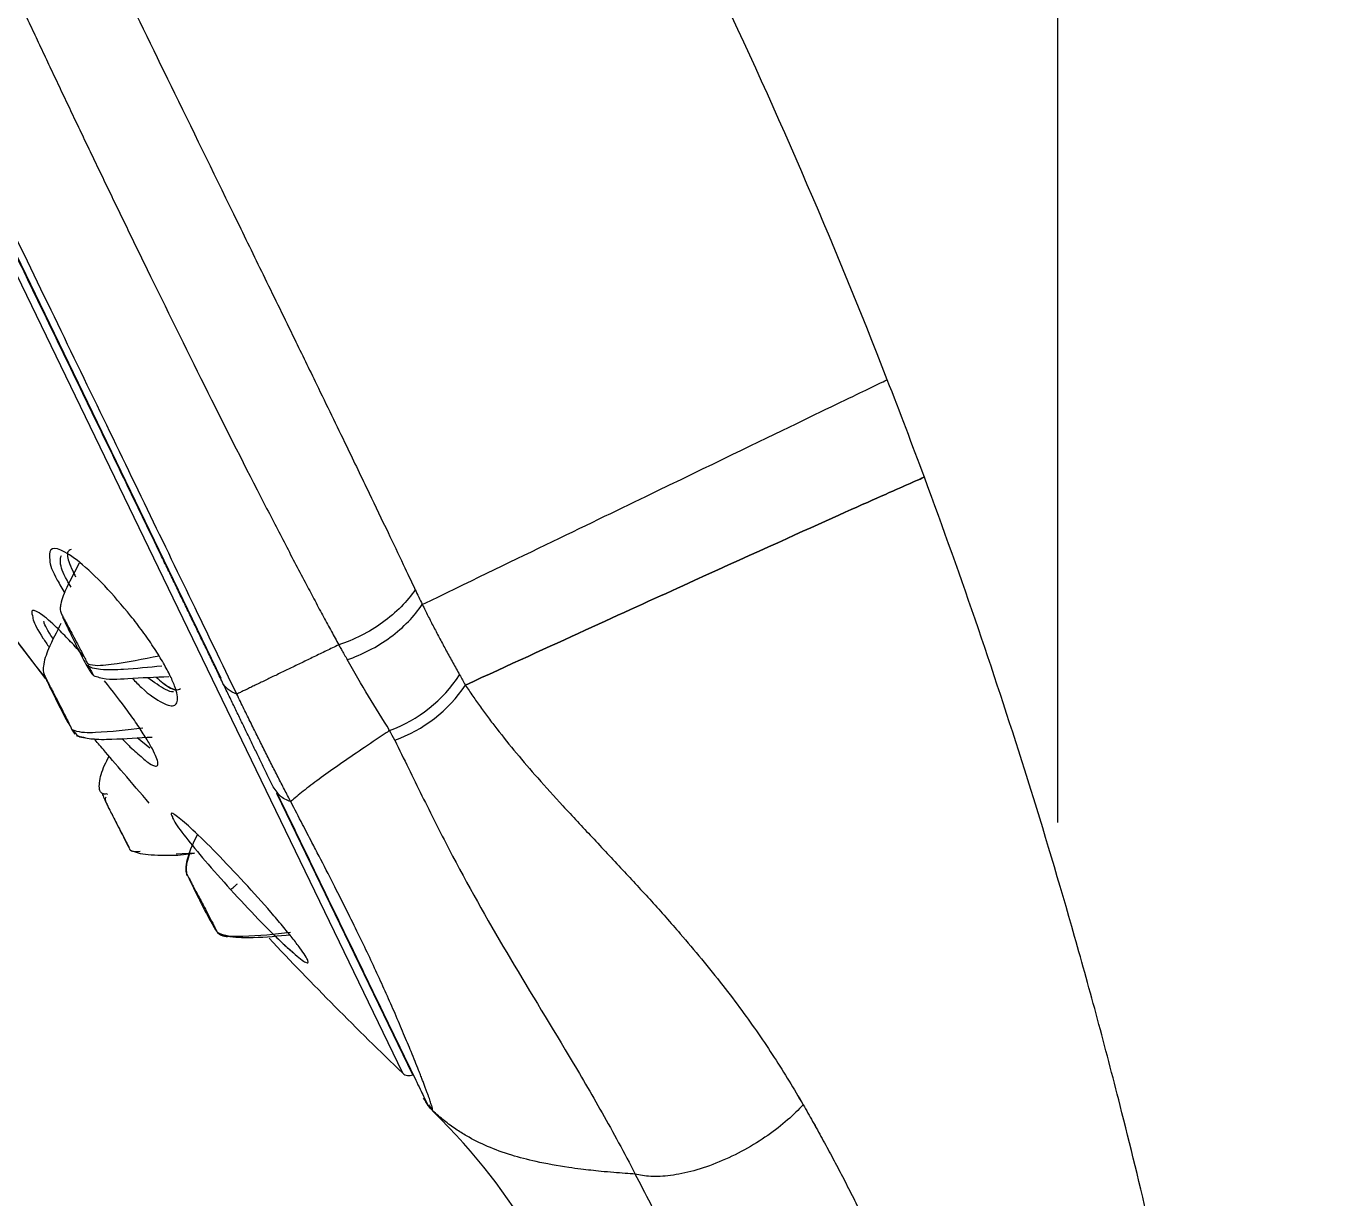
# Model space of a CAD drawing. Extents: x 11377 to 14537, y 53 to 2368.
# Drawn here: x 13432.79 to 13475.83, y 932.77 to 971.55 of the extents above; entities that cross this region are included whole.
import ezdxf

# ---------------------------------------------------------------- set-up
doc = ezdxf.new("R2010")
doc.units = 0
doc.header["$LTSCALE"] = 10
doc.header["$MEASUREMENT"] = 0
doc.header["$PDMODE"] = 3
doc.header["$PDSIZE"] = -10
doc.linetypes.add('CENTER2', pattern=[28.575, 19.05, -3.175, 3.175, -3.175])
doc.layers.get('0').update_dxf_attribs({"linetype": 'CONTINUOUS'})
doc.layers.get('DEFPOINTS').update_dxf_attribs({"linetype": 'CONTINUOUS'})
doc.layers.add('Cneter', color=1, linetype='CENTER2', lineweight=13)
doc.styles.add('Daelim Dimension', font='')
doc.styles.get('Daelim Dimension').set_extended_font_data('나눔고딕')
doc.dimstyles.new('DEFAULT', dxfattribs={"dimscale": 2, "dimtxt": 2, "dimasz": 2, "dimexe": 0, "dimexo": 2, "dimgap": 1, "dimtad": 1, "dimdec": 1, "dimzin": 9, "dimdsep": 46, "dimtxsty": 'Daelim Dimension', "dimcen": 0.5, "dimclrd": 252, "dimclre": 252, "dimclrt": 3, "dimadec": 1, "dimazin": 0, "dimtfac": 1, "dimtdec": 1, "dimtix": 1, "dimtmove": 0, "dimatfit": 3, "dimfxl": 1, "dimtolj": 1, "dimtzin": 1, "dimlwd": 9, "dimlwe": 9, "dimarcsym": 0})

# ---------------------------------------------------------------- blocks, each defined once
blk = doc.blocks.new('ebhrwW')
at = {"color": 8, "linetype": 'Continuous', "lineweight": 15}
for p, q in [((6290.409, 896.67), (6258.554, 962.566)), ((6296.411, 883.613), (6258.388, 962.268)), ((6288.05, 894.371), (6287.629, 894.711)), ((6288.05, 894.371), (6287.629, 894.711)), ((6296.748, 883.558), (6292.245, 892.872)), ((6289.523, 890.89), (6288.916, 890.861)), ((6297.175, 882.684), (6297.102, 882.787)), ((6297.183, 882.67), (6297.108, 882.775)), ((6297.263, 882.562), (6297.397, 882.374))]:
    blk.add_line(p, q, dxfattribs=at)
at = {"color": 7, "linetype": 'Continuous', "lineweight": 15}
for p, q in [((6285.156, 898.706), (6285.244, 898.525)), ((6285.164, 898.705), (6285.162, 898.694)), ((6284.599, 896.689), (6284.597, 896.681)), ((6285.459, 894.999), (6285.565, 894.826)), ((6286.627, 892.856), (6286.641, 892.83)), ((6292.258, 892.914), (6292.124, 893.084)), ((6288.972, 890.831), (6289.52, 890.893)), ((6289.263, 890.217), (6289.28, 890.181)), ((6290.241, 888.341), (6290.253, 888.318)), ((6297.108, 882.775), (6297.106, 882.778)), ((6297.162, 882.675), (6297.177, 882.649)), ((6297.162, 882.675), (6297.168, 882.663)), ((6297.168, 882.663), (6297.315, 882.458)), ((6297.237, 882.557), (6297.405, 882.36))]:
    blk.add_line(p, q, dxfattribs=at)
at = {"color": 7, "linetype": 'Continuous', "lineweight": 15, "flags": 128}
for points in [[(6283.085, 898.632), (6284.27, 897.085), (6284.577, 896.691)], [(6283.216, 898.459), (6284.27, 897.085), (6284.597, 896.666)]]:
    blk.add_lwpolyline(points, dxfattribs=at)
at = {"color": 7, "linetype": 'Continuous', "lineweight": 15}
for centre, radius, start, end in [((6294.353, 899.368), 4.706, 290.2286, 326.8911), ((6294.571, 899.062), 4.703, 289.5797, 326.3304), ((6383.324, 974.147), 125.5, 223.29984, 226.16896), ((6296.619, 883.829), 0.3, 226.169, 295.4)]:
    blk.add_arc(centre, radius, start, end, dxfattribs=at)
at = {"color": 8, "linetype": 'Continuous', "lineweight": 15}
for points, knots in [([(6290.922, 896.157), (6290.437, 897.158), (6289.469, 899.162), (6287.878, 902.452), (6286.205, 905.913), (6284.453, 909.536), (6282.642, 913.283), (6280.788, 917.119), (6278.907, 921.011), (6277.016, 924.922), (6275.133, 928.817), (6273.275, 932.661), (6271.459, 936.418), (6269.701, 940.054), (6268.017, 943.537), (6266.423, 946.833), (6264.934, 949.915), (6263.562, 952.752), (6262.321, 955.32), (6261.221, 957.595), (6260.273, 959.556), (6259.486, 961.185), (6258.865, 962.469), (6258.42, 963.389), (6258.14, 963.968), (6258.105, 964.04), (6258.088, 964.076)], [0, 0, 0, 0, 0.041667, 0.083334, 0.125001, 0.166668, 0.208335, 0.250002, 0.291669, 0.333336, 0.375003, 0.41667, 0.458337, 0.500004, 0.541671, 0.583338, 0.625005, 0.666672, 0.708339, 0.750006, 0.791673, 0.83334, 0.875007, 0.916674, 0.958342, 1, 1, 1, 1]), ([(6287.411, 898.75), (6287.123, 899.093), (6286.538, 899.79), (6285.701, 900.568), (6285.074, 900.979), (6284.711, 901.01), (6284.727, 900.725), (6284.734, 900.588)], [0, 0, 0, 0, 0.206142, 0.418885, 0.625918, 0.81974, 1, 1, 1, 1]), ([(6287.411, 898.75), (6287.123, 899.093), (6286.538, 899.79), (6285.701, 900.568), (6285.074, 900.979), (6284.711, 901.01), (6284.727, 900.725), (6284.734, 900.588)], [0, 0, 0, 0, 0.206142, 0.418885, 0.625918, 0.81974, 1, 1, 1, 1]), ([(6285.44, 899.699), (6285.393, 899.776), (6285.188, 900.113), (6285.048, 900.524), (6285.1, 900.681), (6285.122, 900.748)], [0, 0, 0, 0, 0.143551, 0.633132, 1, 1, 1, 1]), ([(6285.44, 899.699), (6285.393, 899.776), (6285.188, 900.113), (6285.048, 900.524), (6285.1, 900.681), (6285.122, 900.748)], [0, 0, 0, 0, 0.143551, 0.633132, 1, 1, 1, 1]), ([(6285.701, 897.59), (6285.695, 897.597), (6285.546, 897.767), (6285.273, 898.054), (6284.797, 898.53), (6284.357, 898.891), (6284.096, 898.984), (6284.152, 898.778), (6284.175, 898.693)], [0, 0, 0, 0, 0.006059, 0.150211, 0.294205, 0.56368, 0.819785, 1, 1, 1, 1]), ([(6285.863, 897.405), (6285.802, 897.475), (6285.599, 897.709), (6285.272, 898.056), (6284.797, 898.529), (6284.356, 898.891), (6284.096, 898.984), (6284.152, 898.778), (6284.175, 898.693)], [0, 0, 0, 0, 0.057583, 0.194263, 0.330792, 0.586298, 0.829127, 1, 1, 1, 1]), ([(6284.853, 897.977), (6284.847, 897.986), (6284.672, 898.24), (6284.553, 898.463), (6284.543, 898.555), (6284.542, 898.56)], [0, 0, 0, 0, 0.032338, 0.945784, 1, 1, 1, 1]), ([(6284.853, 897.977), (6284.847, 897.986), (6284.672, 898.24), (6284.553, 898.463), (6284.543, 898.555), (6284.542, 898.56)], [0, 0, 0, 0, 0.032338, 0.945784, 1, 1, 1, 1]), ([(6287.467, 896.674), (6287.568, 896.571), (6287.958, 896.175), (6288.381, 895.895), (6288.716, 895.76), (6288.882, 895.776), (6288.967, 895.894), (6288.962, 896.112), (6288.877, 896.416), (6288.709, 896.797), (6288.471, 897.237), (6288.165, 897.724), (6287.81, 898.238), (6287.544, 898.579), (6287.411, 898.75)], [0, 0, 0, 0, 0.058358, 0.223791, 0.305226, 0.385885, 0.464218, 0.541749, 0.617692, 0.693318, 0.769141, 0.845227, 0.922338, 1, 1, 1, 1]), ([(6287.467, 896.674), (6287.568, 896.571), (6287.958, 896.175), (6288.381, 895.895), (6288.716, 895.76), (6288.882, 895.776), (6288.967, 895.894), (6288.962, 896.112), (6288.877, 896.416), (6288.709, 896.797), (6288.471, 897.237), (6288.165, 897.724), (6287.81, 898.238), (6287.544, 898.579), (6287.411, 898.75)], [0, 0, 0, 0, 0.058358, 0.223791, 0.305226, 0.385885, 0.464218, 0.541749, 0.617692, 0.693318, 0.769141, 0.845227, 0.922338, 1, 1, 1, 1]), ([(6288.826, 896.233), (6288.821, 896.232), (6288.76, 896.222), (6288.512, 896.313), (6288.185, 896.55), (6287.978, 896.7)], [0, 0, 0, 0, 0.029144, 0.385108, 1, 1, 1, 1]), ([(6288.826, 896.233), (6288.821, 896.232), (6288.76, 896.222), (6288.512, 896.313), (6288.185, 896.55), (6287.978, 896.7)], [0, 0, 0, 0, 0.029144, 0.385108, 1, 1, 1, 1]), ([(6287.601, 894.228), (6287.738, 894.103), (6287.979, 893.882), (6288.18, 893.776), (6288.294, 893.766), (6288.324, 893.859), (6288.271, 894.051), (6288.141, 894.329), (6287.933, 894.687), (6287.659, 895.11), (6287.216, 895.744), (6286.813, 896.258), (6286.543, 896.601)], [0, 0, 0, 0, 0.117082, 0.207025, 0.296307, 0.38395, 0.471129, 0.557978, 0.64486, 0.732918, 0.821424, 1, 1, 1, 1]), ([(6287.601, 894.228), (6287.738, 894.103), (6287.979, 893.882), (6288.18, 893.776), (6288.294, 893.766), (6288.324, 893.859), (6288.271, 894.051), (6288.141, 894.329), (6287.933, 894.687), (6287.659, 895.11), (6287.216, 895.744), (6286.813, 896.258), (6286.543, 896.601)], [0, 0, 0, 0, 0.117082, 0.207025, 0.296307, 0.38395, 0.471129, 0.557978, 0.64486, 0.732918, 0.821424, 1, 1, 1, 1]), ([(6287.815, 895.034), (6287.292, 894.969), (6286.53, 894.875), (6285.731, 894.87), (6285.48, 894.972), (6285.461, 894.998), (6285.46, 894.999)], [0, 0, 0, 0, 0.656556, 0.954968, 0.997439, 1, 1, 1, 1]), ([(6292.708, 892.598), (6292.576, 892.65), (6292.389, 892.724), (6292.288, 892.871), (6292.258, 892.914)], [0, 0, 0, 0, 0.7068654, 1, 1, 1, 1]), ([(6291.17, 889.922), (6290.855, 890.258), (6290.238, 890.918), (6289.445, 891.694), (6288.931, 892.136), (6288.705, 892.271), (6288.772, 892.134), (6288.792, 892.092)], [0, 0, 0, 0, 0.242927, 0.476964, 0.69631, 0.90749, 1, 1, 1, 1]), ([(6291.17, 889.922), (6290.855, 890.258), (6290.238, 890.918), (6289.445, 891.694), (6288.931, 892.136), (6288.705, 892.271), (6288.772, 892.134), (6288.792, 892.092)], [0, 0, 0, 0, 0.242927, 0.476964, 0.69631, 0.90749, 1, 1, 1, 1]), ([(6292.794, 887.599), (6292.879, 887.523), (6293.064, 887.356), (6293.206, 887.269), (6293.293, 887.246), (6293.288, 887.323), (6293.196, 887.492), (6293.021, 887.746), (6292.765, 888.08), (6292.44, 888.48), (6291.923, 889.089), (6291.472, 889.588), (6291.17, 889.922)], [0, 0, 0, 0, 0.077167, 0.168833, 0.259788, 0.349408, 0.438873, 0.52923, 0.620108, 0.713781, 0.808279, 1, 1, 1, 1]), ([(6292.794, 887.599), (6292.879, 887.523), (6293.064, 887.356), (6293.206, 887.269), (6293.293, 887.246), (6293.288, 887.323), (6293.196, 887.492), (6293.021, 887.746), (6292.765, 888.08), (6292.44, 888.48), (6291.923, 889.089), (6291.472, 889.588), (6291.17, 889.922)], [0, 0, 0, 0, 0.077167, 0.168833, 0.259788, 0.349408, 0.438873, 0.52923, 0.620108, 0.713781, 0.808279, 1, 1, 1, 1])]:
    blk.add_open_spline(points, degree=3, knots=knots, dxfattribs=at)
at = {"color": 7, "linetype": 'Continuous', "lineweight": 15}
for points, knots in [([(6290.452, 896.542), (6290.38, 896.691), (6290.236, 896.99), (6290.016, 897.445), (6289.794, 897.904), (6289.569, 898.369), (6289.342, 898.84), (6289.112, 899.316), (6288.879, 899.797), (6288.644, 900.283), (6288.113, 901.381), (6287.266, 903.133), (6286.057, 905.635), (6284.79, 908.255), (6283.461, 911.005), (6282.088, 913.844), (6280.197, 917.755), (6277.775, 922.767), (6274.862, 928.792), (6272.032, 934.646), (6269.375, 940.143), (6266.962, 945.134), (6264.84, 949.524), (6262.987, 953.357), (6261.659, 956.104), (6260.725, 958.035), (6260.088, 959.355), (6259.533, 960.503), (6259.065, 961.471), (6258.693, 962.239), (6258.477, 962.685), (6258.36, 962.928), (6258.299, 963.055), (6258.255, 963.146), (6258.228, 963.202), (6258.224, 963.209), (6258.223, 963.212)], [0, 0, 0, 0, 0.0064574, 0.0129097, 0.0193583, 0.0258048, 0.0322504, 0.0386966, 0.0451448, 0.0515964, 0.0580528, 0.0883858, 0.1187239, 0.1501515, 0.1815843, 0.2138263, 0.2460735, 0.3114857, 0.3771442, 0.4423119, 0.5062841, 0.5684317, 0.6282339, 0.6856216, 0.7445475, 0.7752729, 0.8060035, 0.8377365, 0.8694747, 0.9019169, 0.9343642, 0.9475017, 0.9606221, 0.9737374, 0.9868594, 1, 1, 1, 1]), ([(6283.952, 926.108), (6284.056, 925.896), (6284.266, 925.466), (6284.585, 924.813), (6284.911, 924.145), (6285.244, 923.462), (6285.584, 922.765), (6285.932, 922.053), (6286.286, 921.327), (6286.646, 920.588), (6287.512, 918.815), (6288.96, 915.847), (6290.569, 912.551), (6291.881, 909.861), (6292.755, 908.068), (6293.656, 906.214), (6294.482, 904.51), (6295.267, 902.881), (6295.893, 901.576), (6296.4, 900.513), (6296.695, 899.889), (6296.826, 899.613)], [0, 0, 0, 0, 0.022444, 0.045433, 0.068964, 0.093038, 0.117654, 0.142813, 0.168513, 0.194756, 0.221541, 0.35768, 0.513746, 0.583864, 0.660836, 0.719548, 0.800773, 0.864464, 0.918902, 0.964083, 1, 1, 1, 1]), ([(6281.123, 924.794), (6281.221, 924.573), (6281.417, 924.13), (6281.714, 923.468), (6282.012, 922.806), (6282.311, 922.146), (6282.612, 921.487), (6282.913, 920.83), (6283.216, 920.174), (6283.519, 919.519), (6283.823, 918.867), (6284.127, 918.216), (6284.431, 917.568), (6284.736, 916.921), (6285.04, 916.277), (6285.345, 915.635), (6285.649, 914.995), (6285.953, 914.358), (6286.257, 913.724), (6286.561, 913.092), (6286.864, 912.464), (6287.166, 911.839), (6287.468, 911.217), (6287.769, 910.598), (6288.61, 908.875), (6289.977, 906.104), (6291.454, 903.182), (6292.531, 901.101), (6293.092, 900.031), (6293.512, 899.238), (6293.786, 898.723), (6294.049, 898.24), (6294.215, 897.935), (6294.296, 897.787)], [0, 0, 0, 0, 0.022394, 0.044785, 0.067173, 0.08956, 0.111946, 0.13433, 0.156714, 0.179097, 0.201479, 0.223861, 0.246243, 0.268625, 0.291006, 0.313388, 0.335769, 0.35815, 0.380532, 0.402913, 0.425294, 0.447675, 0.470056, 0.492437, 0.514817, 0.658169, 0.801525, 0.857394, 0.913258, 0.936232, 0.959205, 0.98023, 1, 1, 1, 1]), ([(6297.059, 899.123), (6300.052, 900.571), (6305.172, 903.046), (6309.859, 905.313), (6312.12, 906.407), (6312.444, 906.563), (6312.444, 906.563)], [0.0238276, 0.0238276, 0.0238276, 0.0238276, 0.25, 0.5, 0.75, 1, 1, 1, 1]), ([(6297.059, 899.123), (6300.052, 900.571), (6305.172, 903.046), (6309.859, 905.313), (6312.12, 906.407), (6312.444, 906.563), (6312.444, 906.563)], [0.0238276, 0.0238276, 0.0238276, 0.0238276, 0.25, 0.5, 0.75, 1, 1, 1, 1]), ([(6313.671, 903.336), (6313.671, 903.336), (6313.332, 903.192), (6311.047, 902.177), (6306.398, 900.075), (6301.384, 897.784), (6298.485, 896.455)], [0.0262126, 0.0262126, 0.0262126, 0.0262126, 0.2762126, 0.5262126, 0.7762126, 1, 1, 1, 1]), ([(6298.485, 896.455), (6301.384, 897.784), (6306.398, 900.075), (6311.047, 902.177), (6313.332, 903.192), (6313.671, 903.336), (6313.671, 903.336)], [0.0262126, 0.0262126, 0.0262126, 0.0262126, 0.25, 0.5, 0.75, 1, 1, 1, 1]), ([(6325.864, 847.675), (6325.648, 850.513), (6325.227, 854.838), (6324.485, 860.56), (6323.832, 864.889), (6323.055, 869.377), (6322.136, 874.037), (6321.146, 878.511), (6320.226, 882.279), (6319.403, 885.417), (6318.394, 889.057), (6317.109, 893.35), (6315.482, 898.319), (6314.3, 901.641), (6313.671, 903.336)], [0.4940752, 0.4940752, 0.4940752, 0.4940752, 0.5340897, 0.5540969, 0.5741041, 0.5963092, 0.6185143, 0.6407194, 0.6629245, 0.6797212, 0.696518, 0.7301116, 0.7637051, 0.7972987, 0.7972987, 0.7972987, 0.7972987]), ([(6325.864, 847.675), (6325.648, 850.513), (6325.227, 854.838), (6324.485, 860.56), (6323.832, 864.889), (6323.055, 869.377), (6322.136, 874.037), (6321.146, 878.511), (6320.226, 882.279), (6319.403, 885.417), (6318.394, 889.057), (6317.109, 893.35), (6315.482, 898.319), (6314.3, 901.641), (6313.671, 903.336)], [0.4940752, 0.4940752, 0.4940752, 0.4940752, 0.5340897, 0.5540969, 0.5741041, 0.5963092, 0.6185143, 0.6407194, 0.6629245, 0.6797212, 0.696518, 0.7301116, 0.7637051, 0.7972987, 0.7972987, 0.7972987, 0.7972987]), ([(6285.44, 900.942), (6285.398, 900.925), (6285.289, 900.88), (6285.329, 900.586), (6285.482, 900.263), (6285.536, 900.149)], [0, 0, 0, 0, 0.292487, 0.749657, 1, 1, 1, 1]), ([(6285.44, 900.942), (6285.398, 900.925), (6285.288, 900.881), (6285.338, 900.555), (6285.513, 900.19), (6285.588, 900.035)], [0, 0, 0, 0, 0.26902, 0.689509, 1, 1, 1, 1]), ([(6284.734, 900.588), (6284.734, 900.585), (6284.721, 900.468), (6284.884, 900.083), (6285.145, 899.648), (6285.231, 899.503)], [0, 0, 0, 0, 0.0173978, 0.6723173, 1, 1, 1, 1]), ([(6284.734, 900.588), (6284.734, 900.585), (6284.721, 900.468), (6284.884, 900.083), (6285.145, 899.648), (6285.231, 899.503)], [0, 0, 0, 0, 0.0173978, 0.6723173, 1, 1, 1, 1]), ([(6285.71, 900.486), (6285.569, 900.222), (6285.33, 899.777), (6285.111, 899.272), (6285.075, 898.997), (6285.091, 898.87), (6285.139, 898.771), (6285.198, 898.661), (6285.278, 898.514), (6285.373, 898.339), (6285.501, 898.1), (6285.66, 897.8), (6285.842, 897.452), (6285.939, 897.254), (6285.991, 897.148)], [0, 0, 0, 0, 0.219846, 0.36987, 0.410378, 0.437761, 0.490881, 0.557836, 0.602413, 0.657192, 0.723057, 0.801024, 0.892953, 1, 1, 1, 1]), ([(6296.826, 899.613), (6296.697, 899.423), (6296.541, 899.232), (6296.178, 898.865), (6295.971, 898.688), (6295.524, 898.366), (6295.284, 898.22), (6294.793, 897.971), (6294.542, 897.868), (6294.296, 897.787)], [0, 0, 0, 0, 0.25, 0.25, 0.5, 0.5, 0.75, 0.75, 1, 1, 1, 1]), ([(6294.575, 897.298), (6294.818, 897.379), (6295.064, 897.483), (6295.546, 897.732), (6295.781, 897.878), (6296.219, 898.199), (6296.421, 898.375), (6296.778, 898.742), (6296.932, 898.933), (6297.059, 899.123)], [0, 0, 0, 0, 0.25, 0.25, 0.5, 0.5, 0.75, 0.75, 1, 1, 1, 1]), ([(6297.059, 899.123), (6297.121, 898.998), (6297.248, 898.744), (6297.443, 898.365), (6297.646, 897.978), (6297.857, 897.587), (6298.073, 897.191), (6298.22, 896.93), (6298.295, 896.798)], [0, 0, 0, 0, 0.153938, 0.313338, 0.477958, 0.647509, 0.821654, 1, 1, 1, 1]), ([(6297.059, 899.123), (6297.121, 898.998), (6297.248, 898.744), (6297.443, 898.365), (6297.646, 897.978), (6297.857, 897.587), (6298.073, 897.191), (6298.22, 896.93), (6298.295, 896.798)], [0, 0, 0, 0, 0.153938, 0.313338, 0.477958, 0.647509, 0.821654, 1, 1, 1, 1]), ([(6284.175, 898.693), (6284.176, 898.669), (6284.184, 898.557), (6284.383, 898.19), (6284.645, 897.804), (6284.716, 897.699)], [0, 0, 0, 0, 0.170209, 0.773659, 1, 1, 1, 1]), ([(6284.175, 898.693), (6284.176, 898.669), (6284.184, 898.557), (6284.383, 898.19), (6284.645, 897.804), (6284.716, 897.699)], [0, 0, 0, 0, 0.170209, 0.773659, 1, 1, 1, 1]), ([(6285.105, 898.489), (6284.96, 898.214), (6284.72, 897.757), (6284.526, 897.221), (6284.511, 896.866), (6284.585, 896.724), (6284.669, 896.559), (6284.766, 896.373), (6284.877, 896.162), (6285.018, 895.888), (6285.179, 895.57), (6285.343, 895.238), (6285.419, 895.082), (6285.459, 894.999)], [0, 0, 0, 0, 0.217097, 0.360424, 0.397926, 0.480118, 0.551326, 0.598694, 0.656356, 0.724839, 0.804509, 0.896119, 1, 1, 1, 1]), ([(6285.244, 898.525), (6285.275, 898.459), (6285.34, 898.325), (6285.457, 898.082), (6285.588, 897.815), (6285.727, 897.535), (6285.868, 897.262), (6286, 897.022), (6286.115, 896.837), (6286.157, 896.796), (6286.179, 896.774)], [0, 0, 0, 0, 0.11161, 0.226066, 0.342942, 0.462361, 0.585301, 0.713841, 0.851306, 1, 1, 1, 1]), ([(6294.296, 897.787), (6294.227, 897.754), (6294.087, 897.686), (6293.881, 897.587), (6293.675, 897.487), (6293.471, 897.389), (6293.268, 897.291), (6293.068, 897.194), (6292.871, 897.098), (6292.676, 897.004), (6292.486, 896.912), (6292.3, 896.822), (6292.119, 896.734), (6291.943, 896.649), (6291.774, 896.567), (6291.611, 896.489), (6291.455, 896.414), (6291.308, 896.342), (6291.169, 896.275), (6291.039, 896.213), (6290.961, 896.175), (6290.922, 896.157)], [0, 0, 0, 0, 0.048178, 0.096994, 0.146429, 0.196462, 0.247068, 0.298219, 0.349885, 0.402036, 0.45464, 0.507665, 0.561083, 0.614863, 0.668982, 0.723417, 0.778151, 0.833176, 0.888487, 0.944089, 1, 1, 1, 1]), ([(6294.296, 897.787), (6294.319, 897.746), (6294.365, 897.664), (6294.427, 897.56), (6294.496, 897.438), (6294.543, 897.356), (6294.575, 897.298)], [0, 0, 0, 0, 0.248224, 0.496315, 0.641351, 1, 1, 1, 1]), ([(6288.354, 897.414), (6287.826, 897.31), (6287.058, 897.157), (6286.253, 897.073), (6286.004, 897.14), (6285.985, 897.162), (6285.984, 897.164)], [0, 0, 0, 0, 0.654054, 0.952888, 0.995189, 1, 1, 1, 1]), ([(6288.437, 897.085), (6288.016, 897.041), (6287.339, 896.97), (6286.576, 896.947), (6286.201, 896.997), (6286.074, 897.048), (6286.025, 897.081), (6286.009, 897.102), (6286.001, 897.111)], [0, 0, 0, 0, 0.506909, 0.815644, 0.926372, 0.967469, 0.98464, 1, 1, 1, 1]), ([(6286.008, 897.109), (6286.034, 897.059), (6286.085, 896.958), (6286.14, 896.853), (6286.178, 896.783), (6286.184, 896.774), (6286.187, 896.769)], [0, 0, 0, 0, 0.251365, 0.503129, 0.753104, 1, 1, 1, 1]), ([(6284.6, 896.682), (6284.593, 896.697), (6284.58, 896.726), (6284.584, 896.759), (6284.586, 896.775)], [0, 0, 0, 0, 0.499039, 1, 1, 1, 1]), ([(6284.596, 896.684), (6284.619, 896.636), (6284.663, 896.544), (6284.77, 896.323), (6284.909, 896.04), (6285.065, 895.729), (6285.193, 895.48), (6285.306, 895.261), (6285.381, 895.142), (6285.419, 895.082)], [0, 0, 0, 0, 0.134477, 0.256439, 0.463022, 0.625825, 0.748618, 0.871749, 1, 1, 1, 1]), ([(6286.182, 896.772), (6286.245, 896.75), (6286.6, 896.62), (6287.464, 896.693), (6288.226, 896.72), (6288.678, 896.736)], [0, 0, 0, 0, 0.079914, 0.455551, 1, 1, 1, 1]), ([(6288.252, 896.717), (6288.328, 896.652), (6288.601, 896.419), (6288.843, 896.28), (6288.924, 896.306), (6288.93, 896.308)], [0, 0, 0, 0, 0.261065, 0.949031, 1, 1, 1, 1]), ([(6288.252, 896.717), (6288.328, 896.652), (6288.604, 896.416), (6288.906, 896.263), (6289.014, 896.32), (6289.055, 896.342)], [0, 0, 0, 0, 0.190691, 0.693205, 1, 1, 1, 1]), ([(6298.295, 896.798), (6298.327, 896.74), (6298.391, 896.626), (6298.454, 896.511), (6298.485, 896.455)], [0, 0, 0, 0, 0.506563, 1, 1, 1, 1]), ([(6298.295, 896.798), (6298.327, 896.74), (6298.391, 896.626), (6298.454, 896.511), (6298.485, 896.455)], [0, 0, 0, 0, 0.506563, 1, 1, 1, 1]), ([(6290.922, 896.157), (6290.813, 896.193), (6290.716, 896.246), (6290.556, 896.377), (6290.494, 896.456), (6290.452, 896.542)], [0, 0, 0, 0, 0.5, 0.5, 1, 1, 1, 1]), ([(6292.124, 893.084), (6292.066, 893.204), (6291.95, 893.443), (6291.773, 893.81), (6291.593, 894.182), (6291.41, 894.561), (6291.225, 894.945), (6291.036, 895.335), (6290.844, 895.731), (6290.65, 896.133), (6290.518, 896.406), (6290.452, 896.542)], [0, 0, 0, 0, 0.110965, 0.221909, 0.332858, 0.443834, 0.554864, 0.665971, 0.777179, 0.888514, 1, 1, 1, 1]), ([(6298.485, 896.455), (6298.566, 896.334), (6298.73, 896.09), (6298.986, 895.729), (6299.252, 895.366), (6299.643, 894.855), (6300.179, 894.192), (6300.905, 893.347), (6301.741, 892.424), (6302.68, 891.416), (6303.663, 890.369), (6304.64, 889.311), (6305.515, 888.326), (6306.304, 887.397), (6306.986, 886.548), (6307.613, 885.719), (6308.18, 884.922), (6308.701, 884.144), (6309.195, 883.363), (6309.508, 882.829), (6309.662, 882.566)], [0, 0, 0, 0, 0.0269503, 0.0542905, 0.0819996, 0.1100561, 0.1729534, 0.2386002, 0.3131966, 0.3972612, 0.4825725, 0.5625649, 0.6416559, 0.7009649, 0.7601991, 0.8145106, 0.8628605, 0.9097906, 0.9554364, 1, 1, 1, 1]), ([(6298.485, 896.455), (6298.566, 896.334), (6298.73, 896.09), (6298.986, 895.729), (6299.252, 895.366), (6299.643, 894.855), (6300.179, 894.192), (6300.905, 893.347), (6301.741, 892.424), (6302.68, 891.416), (6303.663, 890.369), (6304.64, 889.311), (6305.515, 888.326), (6306.304, 887.397), (6306.986, 886.548), (6307.613, 885.719), (6308.18, 884.922), (6308.701, 884.144), (6309.195, 883.363), (6309.507, 882.83), (6309.662, 882.566)], [0, 0, 0, 0, 0.026951, 0.054292, 0.082001, 0.110059, 0.172957, 0.238606, 0.313204, 0.39727, 0.482584, 0.562578, 0.64167, 0.700981, 0.760215, 0.814529, 0.862882, 0.90981, 0.955449, 1, 1, 1, 1]), ([(6292.708, 892.598), (6292.638, 892.731), (6292.498, 893), (6292.286, 893.414), (6292.069, 893.84), (6291.848, 894.278), (6291.623, 894.729), (6291.394, 895.193), (6291.16, 895.668), (6291.001, 895.993), (6290.922, 896.157)], [0, 0, 0, 0, 0.119343, 0.240294, 0.362854, 0.487027, 0.612821, 0.740245, 0.869304, 1, 1, 1, 1]), ([(6285.497, 894.971), (6285.546, 894.907), (6285.635, 894.791), (6285.748, 894.725), (6285.806, 894.73), (6285.837, 894.733)], [0, 0, 0, 0, 0.363839, 0.658581, 1, 1, 1, 1]), ([(6295.98, 894.953), (6295.93, 894.918), (6295.347, 894.523), (6294.55, 893.988), (6293.702, 893.39), (6293.162, 892.985), (6292.859, 892.734), (6292.725, 892.614), (6292.708, 892.598)], [0.1055739, 0.1055739, 0.1055739, 0.1055739, 0.1290425, 0.3790425, 0.5040425, 0.6290425, 0.7540425, 0.7734686, 0.7734686, 0.7734686, 0.7734686]), ([(6285.613, 894.784), (6285.772, 894.737), (6285.966, 894.679), (6286.166, 894.679), (6286.202, 894.679)], [0, 0, 0, 0, 0.818681, 1, 1, 1, 1]), ([(6285.614, 894.786), (6285.773, 894.745), (6286.159, 894.646), (6287.01, 894.672), (6287.683, 894.711), (6288.127, 894.736)], [0, 0, 0, 0, 0.19483, 0.469532, 1, 1, 1, 1]), ([(6288.028, 892.546), (6287.74, 892.882), (6287.179, 893.537), (6286.522, 894.304), (6286.294, 894.571), (6286.202, 894.679)], [0, 0, 0, 0, 0.385074, 0.751241, 1, 1, 1, 1]), ([(6288.028, 892.546), (6287.74, 892.882), (6287.179, 893.537), (6286.522, 894.304), (6286.294, 894.571), (6286.202, 894.679)], [0, 0, 0, 0, 0.385074, 0.751241, 1, 1, 1, 1]), ([(6287.133, 894.685), (6287.223, 894.587), (6287.411, 894.38), (6287.536, 894.28), (6287.601, 894.228)], [0, 0, 0, 0, 0.476302, 1, 1, 1, 1]), ([(6287.133, 894.685), (6287.223, 894.587), (6287.411, 894.38), (6287.536, 894.28), (6287.601, 894.228)], [0, 0, 0, 0, 0.476302, 1, 1, 1, 1]), ([(6296.147, 894.631), (6296.454, 894.011), (6296.751, 893.398), (6297.347, 892.192), (6297.646, 891.599), (6298.558, 889.849), (6299.191, 888.725), (6300.514, 886.483), (6301.206, 885.362), (6302.28, 883.566), (6302.643, 882.947), (6303.373, 881.654), (6303.74, 880.979), (6304.106, 880.274)], [0, 0, 0, 0, 0.125, 0.125, 0.25, 0.25, 0.5, 0.5, 0.75, 0.75, 0.875, 0.875, 1, 1, 1, 1]), ([(6286.627, 892.856), (6286.595, 892.851), (6286.55, 892.843), (6286.494, 892.856), (6286.46, 892.872), (6286.432, 892.896), (6286.402, 892.938), (6286.367, 893.047), (6286.377, 893.243), (6286.452, 893.622), (6286.595, 893.904), (6286.695, 894.103)], [0, 0, 0, 0, 0.06435, 0.090833, 0.115282, 0.139223, 0.164036, 0.21983, 0.365623, 0.553758, 1, 1, 1, 1]), ([(6286.465, 892.871), (6286.51, 892.757), (6286.57, 892.607), (6286.665, 892.421), (6286.688, 892.375)], [0, 0, 0, 0, 0.75534, 1, 1, 1, 1]), ([(6286.591, 892.744), (6286.583, 892.732), (6286.548, 892.682), (6286.604, 892.546), (6286.705, 892.338), (6286.826, 892.106), (6286.955, 891.855), (6287.109, 891.562), (6287.234, 891.322), (6287.321, 891.156), (6287.352, 891.096), (6287.368, 891.065)], [0, 0, 0, 0, 0.050633, 0.199081, 0.316819, 0.408936, 0.516791, 0.649939, 0.809917, 0.901021, 1, 1, 1, 1]), ([(6292.242, 892.903), (6292.565, 892.235), (6293.171, 890.982), (6293.922, 889.427), (6294.515, 888.201), (6294.967, 887.267), (6295.311, 886.555), (6295.611, 885.934), (6295.917, 885.3), (6296.254, 884.604), (6296.597, 883.894), (6296.909, 883.249), (6297.157, 882.735), (6297.216, 882.613), (6297.246, 882.55)], [0, 0, 0, 0, 0.109451, 0.20509, 0.28694, 0.355007, 0.409292, 0.454774, 0.511901, 0.582895, 0.667774, 0.766568, 0.879306, 1, 1, 1, 1]), ([(6297.397, 882.374), (6297.399, 882.376), (6297.403, 882.381), (6297.402, 882.401), (6297.398, 882.43), (6297.389, 882.469), (6297.376, 882.518), (6297.358, 882.577), (6297.336, 882.645), (6297.309, 882.724), (6297.278, 882.812), (6297.243, 882.911), (6297.203, 883.019), (6297.159, 883.137), (6297.111, 883.265), (6297.058, 883.402), (6297, 883.55), (6296.888, 883.835), (6296.714, 884.27), (6296.451, 884.904), (6296.175, 885.55), (6295.879, 886.223), (6295.569, 886.903), (6295.247, 887.593), (6294.899, 888.316), (6294.524, 889.074), (6294.106, 889.9), (6293.73, 890.629), (6293.388, 891.29), (6293.077, 891.886), (6292.839, 892.345), (6292.708, 892.598)], [0, 0, 0, 0, 0.021716, 0.043436, 0.065161, 0.08689, 0.108621, 0.130353, 0.152087, 0.173823, 0.195562, 0.217302, 0.239045, 0.26079, 0.282537, 0.304286, 0.326036, 0.347787, 0.422884, 0.484908, 0.546394, 0.602128, 0.653935, 0.704129, 0.751624, 0.801368, 0.850068, 0.902673, 0.928023, 0.960467, 1, 1, 1, 1]), ([(6286.762, 892.229), (6286.762, 892.229), (6286.79, 892.173), (6286.862, 892.035), (6286.978, 891.81), (6287.112, 891.548), (6287.242, 891.292), (6287.339, 891.097), (6287.35, 891.078), (6287.356, 891.068)], [0, 0, 0, 0, 0.000843, 0.102968, 0.231923, 0.388478, 0.572677, 0.78509, 1, 1, 1, 1]), ([(6288.792, 892.092), (6288.802, 892.058), (6288.827, 891.96), (6289.211, 891.442), (6289.864, 890.642), (6290.428, 890.011), (6290.718, 889.687)], [0, 0, 0, 0, 0.150846, 0.422794, 0.702988, 1, 1, 1, 1]), ([(6289.319, 890.125), (6289.316, 890.128), (6289.302, 890.139), (6289.277, 890.176), (6289.239, 890.282), (6289.246, 890.476), (6289.334, 890.922), (6289.505, 891.27), (6289.636, 891.535)], [0, 0, 0, 0, 0.0093148, 0.0340467, 0.0890159, 0.2311823, 0.4142677, 1, 1, 1, 1]), ([(6287.36, 891.062), (6287.37, 891.039), (6287.393, 890.99), (6287.517, 890.939), (6287.637, 890.949), (6287.722, 890.956)], [0, 0, 0, 0, 0.1995528, 0.4299135, 1, 1, 1, 1]), ([(6287.464, 890.966), (6287.55, 890.936), (6287.751, 890.865), (6288.262, 890.82), (6288.677, 890.827), (6288.972, 890.831)], [0, 0, 0, 0, 0.177447, 0.41711, 1, 1, 1, 1]), ([(6289.354, 890.874), (6289.323, 890.777), (6289.273, 890.619), (6289.239, 890.402), (6289.252, 890.286), (6289.258, 890.234)], [0, 0, 0, 0, 0.467666, 0.762765, 1, 1, 1, 1]), ([(6289.293, 890.148), (6289.295, 890.144), (6289.301, 890.136), (6289.255, 890.217), (6289.277, 890.185), (6289.281, 890.18)], [0, 0, 0, 0, 0.358303, 0.90048, 1, 1, 1, 1]), ([(6289.289, 890.156), (6289.302, 890.128), (6289.327, 890.077), (6289.403, 889.92), (6289.512, 889.697), (6289.648, 889.422), (6289.769, 889.182), (6289.893, 888.942), (6290.038, 888.671), (6290.162, 888.451), (6290.25, 888.306), (6290.279, 888.265), (6290.295, 888.243)], [0, 0, 0, 0, 0.0909227, 0.1729662, 0.3113088, 0.4194809, 0.5003523, 0.581593, 0.6892114, 0.8260989, 0.9078782, 1, 1, 1, 1]), ([(6289.339, 890.088), (6289.337, 890.084), (6289.334, 890.075), (6289.363, 890.019), (6289.417, 889.913), (6289.498, 889.761), (6289.596, 889.579), (6289.702, 889.384), (6289.843, 889.124), (6290.011, 888.802), (6290.144, 888.532), (6290.229, 888.366), (6290.258, 888.312), (6290.273, 888.284)], [0, 0, 0, 0, 0.04413, 0.10648, 0.179967, 0.26039, 0.343238, 0.424762, 0.504537, 0.661513, 0.823252, 0.90939, 1, 1, 1, 1]), ([(6290.718, 889.687), (6290.723, 889.69), (6290.734, 889.697), (6290.788, 889.743), (6290.861, 889.807), (6290.917, 889.857), (6290.943, 889.881)], [0, 0, 0, 0, 0.24655, 0.507829, 0.764756, 1, 1, 1, 1]), ([(6290.718, 889.687), (6291.025, 889.355), (6291.642, 888.691), (6292.398, 887.936), (6292.689, 887.689), (6292.794, 887.599)], [0, 0, 0, 0, 0.387358, 0.777394, 1, 1, 1, 1]), ([(6292.696, 888.263), (6292.174, 888.207), (6291.401, 888.124), (6290.575, 888.127), (6290.299, 888.253), (6290.274, 888.287), (6290.27, 888.293)], [0, 0, 0, 0, 0.640435, 0.947618, 0.991101, 1, 1, 1, 1]), ([(6292.715, 888.184), (6292.301, 888.144), (6291.628, 888.08), (6290.858, 888.09), (6290.474, 888.156), (6290.344, 888.214), (6290.294, 888.25), (6290.278, 888.271), (6290.27, 888.281)], [0, 0, 0, 0, 0.50212, 0.813853, 0.925657, 0.967153, 0.984492, 1, 1, 1, 1]), ([(6290.291, 888.259), (6290.321, 888.226), (6290.363, 888.18), (6290.405, 888.181), (6290.418, 888.181)], [0, 0, 0, 0, 0.6973974, 1, 1, 1, 1]), ([(6290.362, 888.197), (6290.43, 888.171), (6290.512, 888.139), (6290.602, 888.139), (6290.618, 888.139)], [0, 0, 0, 0, 0.819768, 1, 1, 1, 1]), ([(6292.181, 888.168), (6292.277, 888.071), (6292.537, 887.809), (6292.695, 887.681), (6292.794, 887.599)], [0, 0, 0, 0, 0.367951, 1, 1, 1, 1]), ([(6297.102, 882.787), (6297.104, 882.784), (6297.107, 882.777), (6297.107, 882.776), (6297.108, 882.775)], [0, 0, 0, 0, 0.493587, 1, 1, 1, 1]), ([(6309.662, 882.566), (6309.513, 882.403), (6309.341, 882.233), (6308.948, 881.891), (6308.728, 881.718), (6308.248, 881.384), (6307.988, 881.222), (6307.446, 880.924), (6307.163, 880.789), (6306.598, 880.556), (6306.316, 880.459), (6305.774, 880.309), (6305.515, 880.257), (6305.036, 880.195), (6304.816, 880.186), (6304.425, 880.205), (6304.253, 880.233), (6304.106, 880.274)], [0, 0, 0, 0, 0.125, 0.125, 0.25, 0.25, 0.375, 0.375, 0.5, 0.5, 0.625, 0.625, 0.75, 0.75, 0.875, 0.875, 1, 1, 1, 1]), ([(6309.662, 882.566), (6309.766, 882.383), (6309.977, 882.013), (6310.292, 881.446), (6310.608, 880.862), (6310.926, 880.261), (6311.245, 879.64), (6311.566, 879), (6311.889, 878.338), (6312.213, 877.653), (6312.538, 876.943), (6313.022, 875.855), (6313.642, 874.375), (6314.362, 872.483), (6315.046, 870.489), (6315.893, 867.732), (6316.848, 864.052), (6317.547, 860.565), (6317.98, 858.043), (6318.211, 856.593), (6318.442, 855.03), (6318.725, 852.965), (6319.024, 850.509), (6319.312, 847.84), (6319.473, 846.149), (6319.549, 845.352)], [0, 0, 0, 0, 0.017633, 0.03558, 0.053864, 0.072509, 0.091539, 0.110985, 0.130882, 0.151269, 0.172189, 0.193689, 0.246681, 0.299814, 0.353131, 0.411162, 0.522889, 0.643543, 0.679419, 0.715623, 0.753941, 0.798216, 0.872271, 0.939776, 1, 1, 1, 1]), ([(6309.662, 882.566), (6309.766, 882.383), (6309.977, 882.014), (6310.291, 881.446), (6310.608, 880.862), (6310.926, 880.261), (6311.245, 879.64), (6311.566, 879), (6311.889, 878.338), (6312.213, 877.653), (6312.538, 876.943), (6313.022, 875.855), (6313.642, 874.375), (6314.362, 872.483), (6315.046, 870.489), (6315.893, 867.732), (6316.848, 864.052), (6317.547, 860.565), (6317.98, 858.043), (6318.211, 856.593), (6318.442, 855.03), (6318.725, 852.965), (6319.024, 850.509), (6319.312, 847.84), (6319.473, 846.149), (6319.549, 845.352)], [0, 0, 0, 0, 0.017638, 0.03559, 0.053878, 0.072525, 0.091557, 0.111004, 0.1309, 0.151286, 0.172203, 0.193699, 0.246692, 0.299823, 0.353139, 0.41117, 0.522896, 0.643548, 0.679423, 0.715627, 0.753944, 0.798219, 0.872273, 0.939777, 1, 1, 1, 1]), ([(6304.106, 880.274), (6303.995, 880.281), (6303.755, 880.296), (6303.377, 880.324), (6302.884, 880.368), (6302.388, 880.423), (6301.656, 880.523), (6300.872, 880.665), (6299.976, 880.898), (6299.203, 881.177), (6298.607, 881.477), (6298.147, 881.767), (6297.768, 882.045), (6297.527, 882.259), (6297.397, 882.374)], [0, 0, 0, 0, 0.036031, 0.077847, 0.125025, 0.20214, 0.250043, 0.387856, 0.500028, 0.625113, 0.750038, 0.821756, 0.904233, 1, 1, 1, 1]), ([(6297.397, 882.374), (6297.399, 882.37), (6297.402, 882.364), (6297.402, 882.363), (6297.402, 882.363)], [0, 0, 0, 0, 0.492843, 1, 1, 1, 1]), ([(6304.334, 846.229), (6304.356, 848.757), (6304.496, 852.77), (6304.585, 858.034), (6304.525, 862.732), (6304.129, 867.906), (6302.978, 873.381), (6300.958, 878.166), (6298.866, 880.912), (6297.402, 882.363)], [0.7038012, 0.7038012, 0.7038012, 0.7038012, 0.7574687, 0.7843024, 0.8111362, 0.8583522, 0.9055681, 0.9527841, 0.9981498, 0.9981498, 0.9981498, 0.9981498]), ([(6312.942, 844.915), (6312.914, 845.341), (6312.857, 846.195), (6312.758, 847.479), (6312.648, 848.768), (6312.526, 850.064), (6312.39, 851.364), (6312.187, 853.118), (6311.87, 855.496), (6311.432, 858.222), (6310.952, 860.755), (6310.346, 863.581), (6309.5, 866.916), (6308.506, 870.117), (6307.627, 872.535), (6306.954, 874.228), (6306.281, 875.791), (6305.669, 877.133), (6305.118, 878.282), (6304.617, 879.29), (6304.277, 879.946), (6304.106, 880.274)], [0, 0, 0, 0, 0.034088, 0.068369, 0.102828, 0.137449, 0.17222, 0.207129, 0.278301, 0.363499, 0.427112, 0.484046, 0.594665, 0.703725, 0.756997, 0.807349, 0.855959, 0.900891, 0.933778, 0.966772, 1, 1, 1, 1])]:
    blk.add_open_spline(points, degree=3, knots=knots, dxfattribs=at)
for points in [[(6312.444, 906.563), (6310.652, 911.156), (6306.68, 920.349), (6302.004, 929.29), (6299.524, 933.636)], [(6313.671, 903.336), (6313.27, 904.42), (6312.868, 905.475), (6312.444, 906.563)], [(6313.671, 903.336), (6313.27, 904.42), (6312.868, 905.475), (6312.444, 906.563)], [(6296.826, 899.613), (6296.904, 899.449), (6296.982, 899.286), (6297.059, 899.123)], [(6295.98, 894.953), (6295.521, 895.687), (6295.048, 896.465), (6294.575, 897.298)], [(6296.147, 894.631), (6296.094, 894.739), (6296.038, 894.846), (6295.98, 894.953)]]:
    blk.add_open_spline(points, degree=3, dxfattribs=at)
blk = doc.blocks.new('*D7')
at = {"color": 5, "lineweight": 9, "ltscale": 0.5, "transparency": 16777216}
for p, q in [((13520.853, 1102.014), (13745.656, 1102.014)), ((13743.656, 1094.014), (13743.656, 581.14)), ((13470.912, 573.14), (13745.656, 573.14))]:
    blk.add_line(p, q, dxfattribs=at)
at = {"color": 5, "ltscale": 0.5, "transparency": 16777216}
for points in [[(13742.323, 1094.014), (13744.99, 1094.014), (13743.656, 1102.014)], [(13742.323, 581.14), (13744.99, 581.14), (13743.656, 573.14)]]:
    blk.add_solid(points, dxfattribs=at)
at = {"layer": 'DEFPOINTS', "color": 0, "ltscale": 0.5, "transparency": 16777216}
for p in [(13516.853, 1102.014), (13466.912, 573.14), (13743.656, 573.14)]:
    blk.add_point(p, dxfattribs=at)
at = {"color": 7, "ltscale": 0.5, "transparency": 16777216, "insert": (13730.769, 837.577), "char_height": 20, "attachment_point": 5, "rotation": 90, "style": 'Daelim Dimension'}
blk.add_mtext('\\A1;880', dxfattribs=at)
blk = doc.blocks.new('*D16')
at = {"color": 5, "lineweight": 9, "ltscale": 0.5, "transparency": 16777216}
for p, q in [((13441.417, 1344.388), (13858.231, 1344.388)), ((13856.231, 532.187), (13856.231, 1336.388)), ((13554.292, 524.187), (13858.231, 524.187))]:
    blk.add_line(p, q, dxfattribs=at)
at = {"color": 5, "ltscale": 0.5, "transparency": 16777216}
for points in [[(13854.898, 1336.388), (13857.564, 1336.388), (13856.231, 1344.388)], [(13854.898, 532.187), (13857.564, 532.187), (13856.231, 524.187)]]:
    blk.add_solid(points, dxfattribs=at)
at = {"layer": 'DEFPOINTS', "color": 0, "ltscale": 0.5, "transparency": 16777216}
for p in [(13437.417, 1344.388), (13856.231, 1344.388), (13550.292, 524.187)]:
    blk.add_point(p, dxfattribs=at)
at = {"color": 7, "ltscale": 0.5, "transparency": 16777216, "insert": (13840.526, 934.288), "char_height": 20, "attachment_point": 5, "rotation": 90, "style": 'Daelim Dimension'}
blk.add_mtext('\\A1;(980~1330)', dxfattribs=at)

msp = doc.modelspace()

# ---------------------------------------------------------------- linework, layer by layer
at = {"layer": 'Cneter', "lineweight": 5, "ltscale": 0.5}
msp.add_open_spline([(13466.917, 1326.194), (13466.917, 583.178), (13466.825, 394.984)], degree=1, knots=[0, 0, 0.174216, 1, 1], dxfattribs=at)

# ---------------------------------------------------------------- block references
msp.add_blockref('ebhrwW', (7148.841, 53.285))

# ---------------------------------------------------------------- dimensions: what is measured, and where the dimension line sits
at = {"color": 5, "ltscale": 0.5}
for base, p1, p2, text, picture, middle in [((13856.231, 1344.388), (13550.292, 524.187), (13437.417, 1344.388), '(980~1330)', '*D16', (13840.526, 934.288)), ((13743.656, 573.14), (13516.853, 1102.014), (13466.912, 573.14), '880', '*D7', (13730.769, 837.577))]:
    dim = msp.add_linear_dim(base=base, p1=p1, p2=p2, angle=90, text=text, dimstyle='DEFAULT', override={"dimtxt": 10, "dimasz": 4, "dimexe": 1, "dimdec": 0, "dimclrd": 5, "dimclre": 5, "dimclrt": 7}, dxfattribs=at)
    dim.commit()
    dim.dimension.update_dxf_attribs({"geometry": picture, "text_midpoint": middle})

doc.saveas('drawing.dxf')
